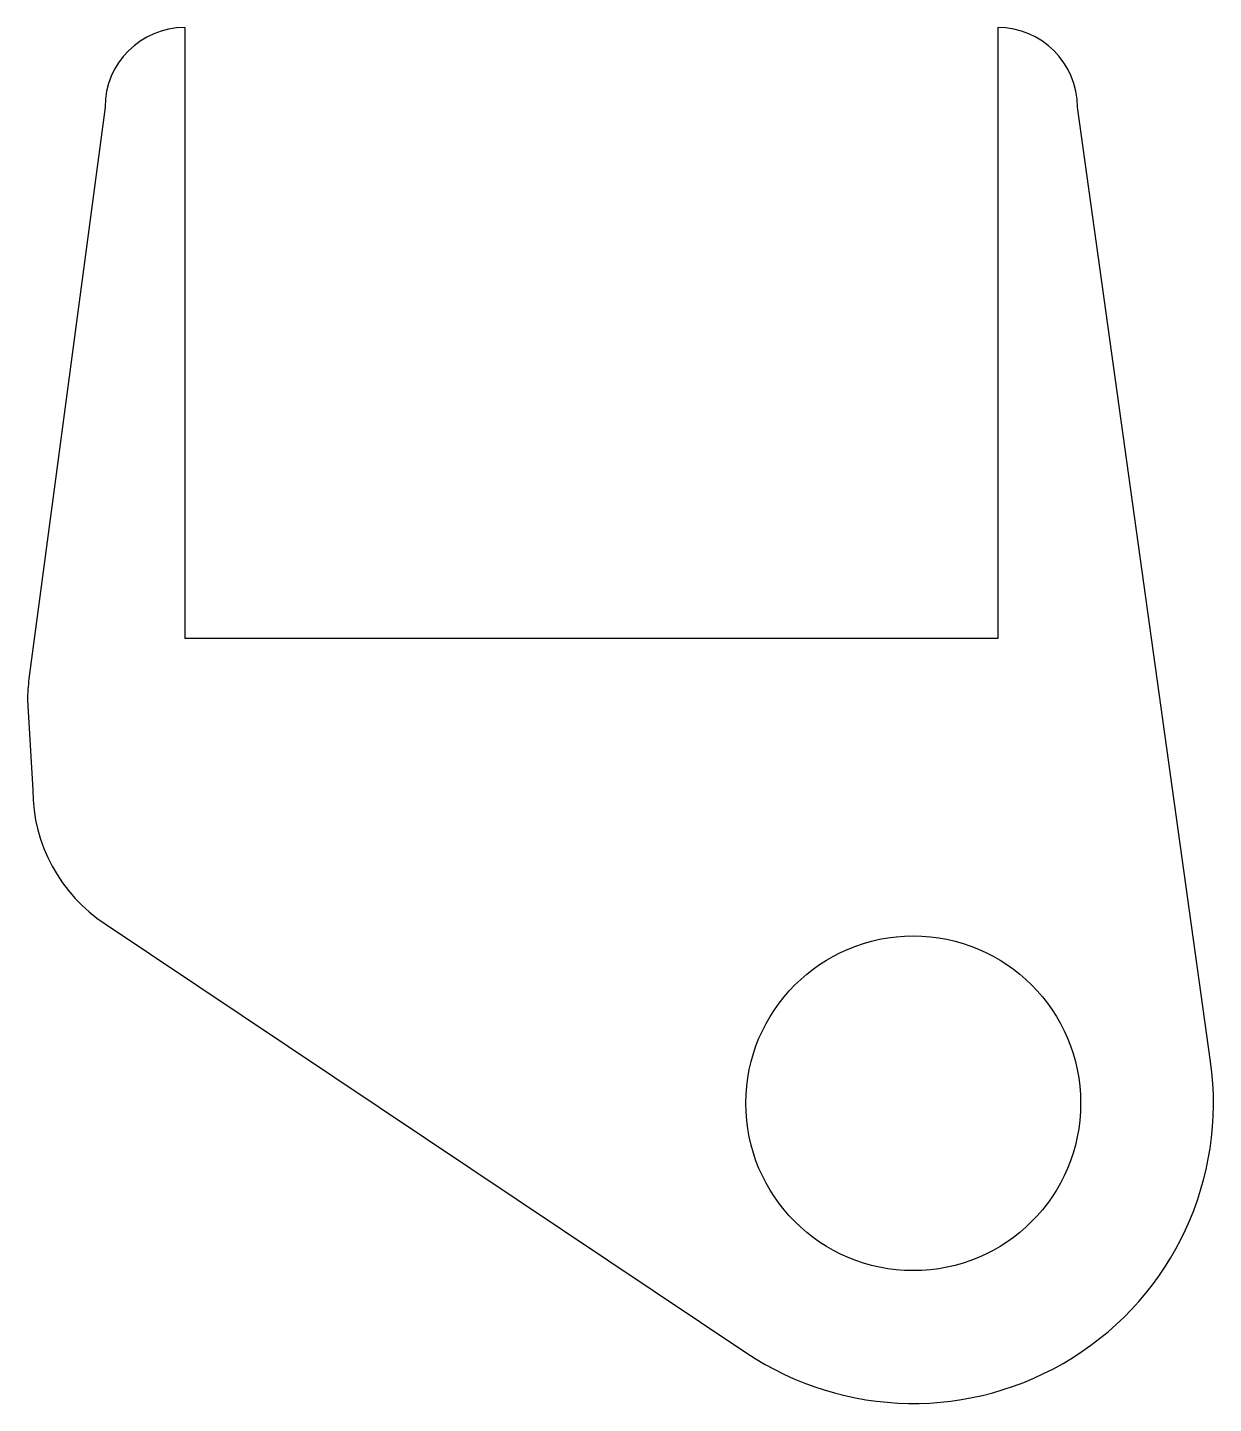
# Model space of a CAD drawing. Extents: x 1 to 224, y 3 to 262.
import ezdxf

# ---------------------------------------------------------------- set-up
doc = ezdxf.new("R2010")
doc.units = 0
doc.layers.get('0').update_dxf_attribs({"linetype": 'CONTINUOUS'})

msp = doc.modelspace()

# ---------------------------------------------------------------- linework, layer by layer
for p, q in [((30.1, 262.46), (30.1, 147.46)), ((183.1, 262.46), (183.1, 147.46)), ((15.1, 247.46), (0.79, 139.88)), ((223.14, 67.86), (198.1, 247.46)), ((183.1, 147.46), (30.1, 147.46)), ((0.52, 135.87), (1.52, 118.91)), ((15.13, 93.78), (135.68, 13.1))]:
    msp.add_line(p, q)
msp.add_circle((167.19, 60), 31.5)
for centre, radius, start, end in [((30.1, 247.46), 15, 90, 180), ((183.1, 247.46), 15, 0, 90), ((30.52, 135.87), 30, 172.3272, 180), ((31.52, 118.91), 30, 180, 236.8896), ((167.19, 60), 56.5, 236.1038, 8.0028)]:
    msp.add_arc(centre, radius, start, end)

doc.saveas('drawing.dxf')
